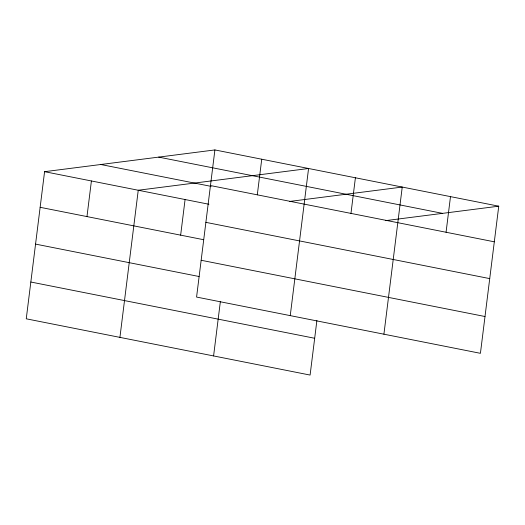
<?xml version="1.0" encoding="UTF-8"?>
<svg xmlns="http://www.w3.org/2000/svg" width="525" height="525" viewBox="0 0 525 525"><rect width="100%" height="100%" fill="white"/><g stroke="black" fill="none" stroke-linecap="round" stroke-linejoin="round"><path stroke-width="0.79" d="M214.902 149.933L196.573 297.065L480.421 353.318L498.75 206.187L214.902 149.933L44.579 171.682L26.25 318.813L310.098 375.067L316.89 320.526M86.973 216.589L91.409 180.961M119.923 337.378L138.246 190.247L308.569 168.499L290.246 315.63M180.646 235.154L185.082 199.526M213.59 355.937L220.382 301.396M257.296 194.841L261.739 159.213M350.969 213.406L355.405 177.778M383.913 334.189L402.242 187.064L289.734 201.429M446.06 232.247L450.496 196.626M385.435 220.657L498.75 206.187M158.694 157.113L442.542 213.367M210.466 185.555L494.314 241.815M100.78 164.502L211.122 186.375M44.579 171.682L208.898 204.251M205.879 222.351L489.727 278.611M40.136 207.303L203.667 239.715M201.16 260.269L485.008 316.522M35.556 244.105L199.08 276.511M30.831 282.017L314.685 338.271"/></g></svg>
